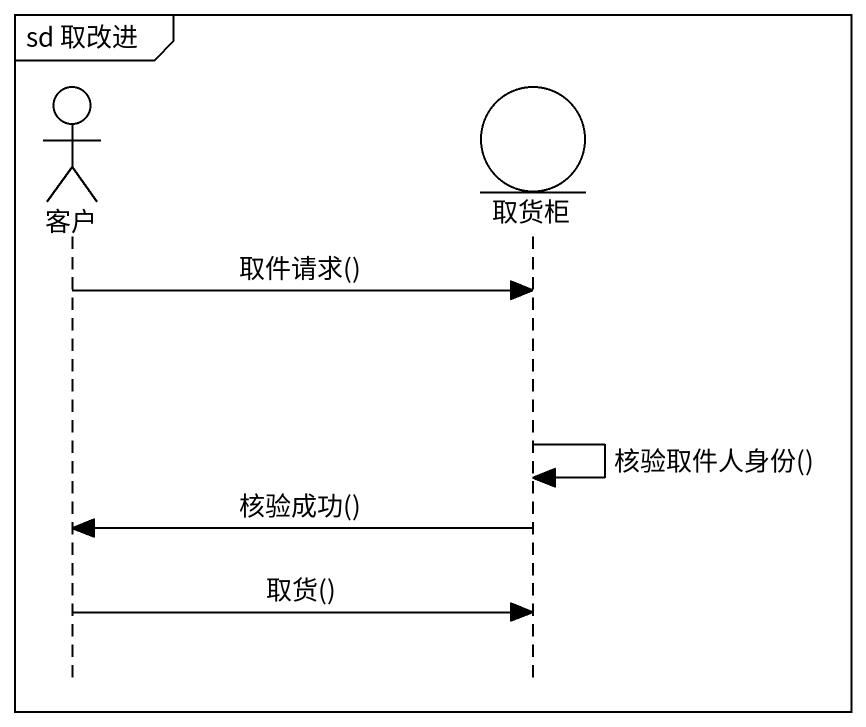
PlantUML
@startuml
mainframe sd 取改进
hide footbox
actor 客户
entity 取货柜

客户 -> 取货柜 : 取件请求()
取货柜 -> 取货柜 : 核验取件人身份()
取货柜 -> 客户 : 核验成功()
客户 -> 取货柜 : 取货()
@enduml
